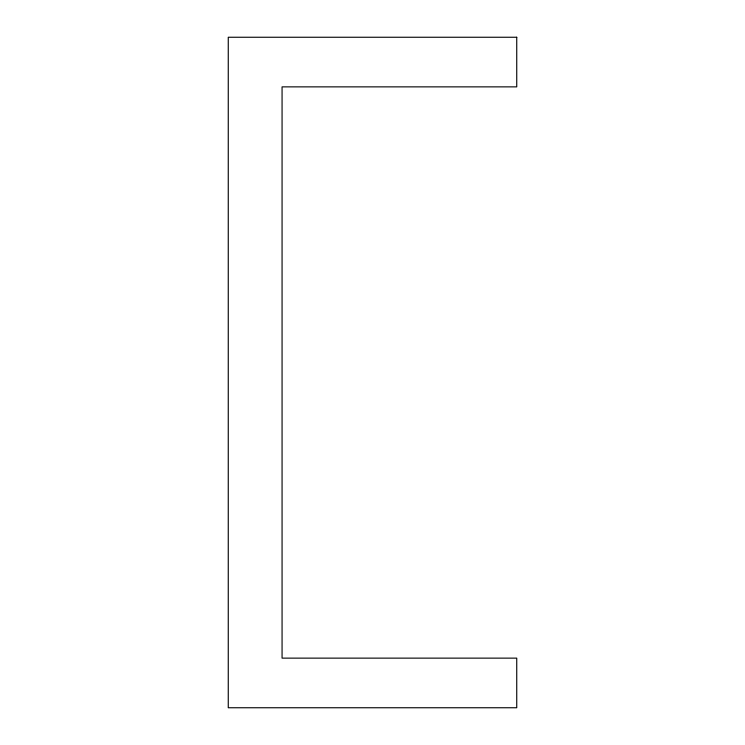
<?xml version="1.0" encoding="UTF-8"?>
<svg xmlns="http://www.w3.org/2000/svg" width="745" height="745" viewBox="0 0 745 745"><rect width="100%" height="100%" fill="white"/><g stroke="black" fill="none" stroke-linecap="round" stroke-linejoin="round"><path stroke-width="1.12" d="M516.741 37.25L228.259 37.25L228.259 707.75L516.741 707.75L516.741 658.133L282.066 658.133L282.066 86.867L516.741 86.867L516.741 37.25"/></g></svg>
